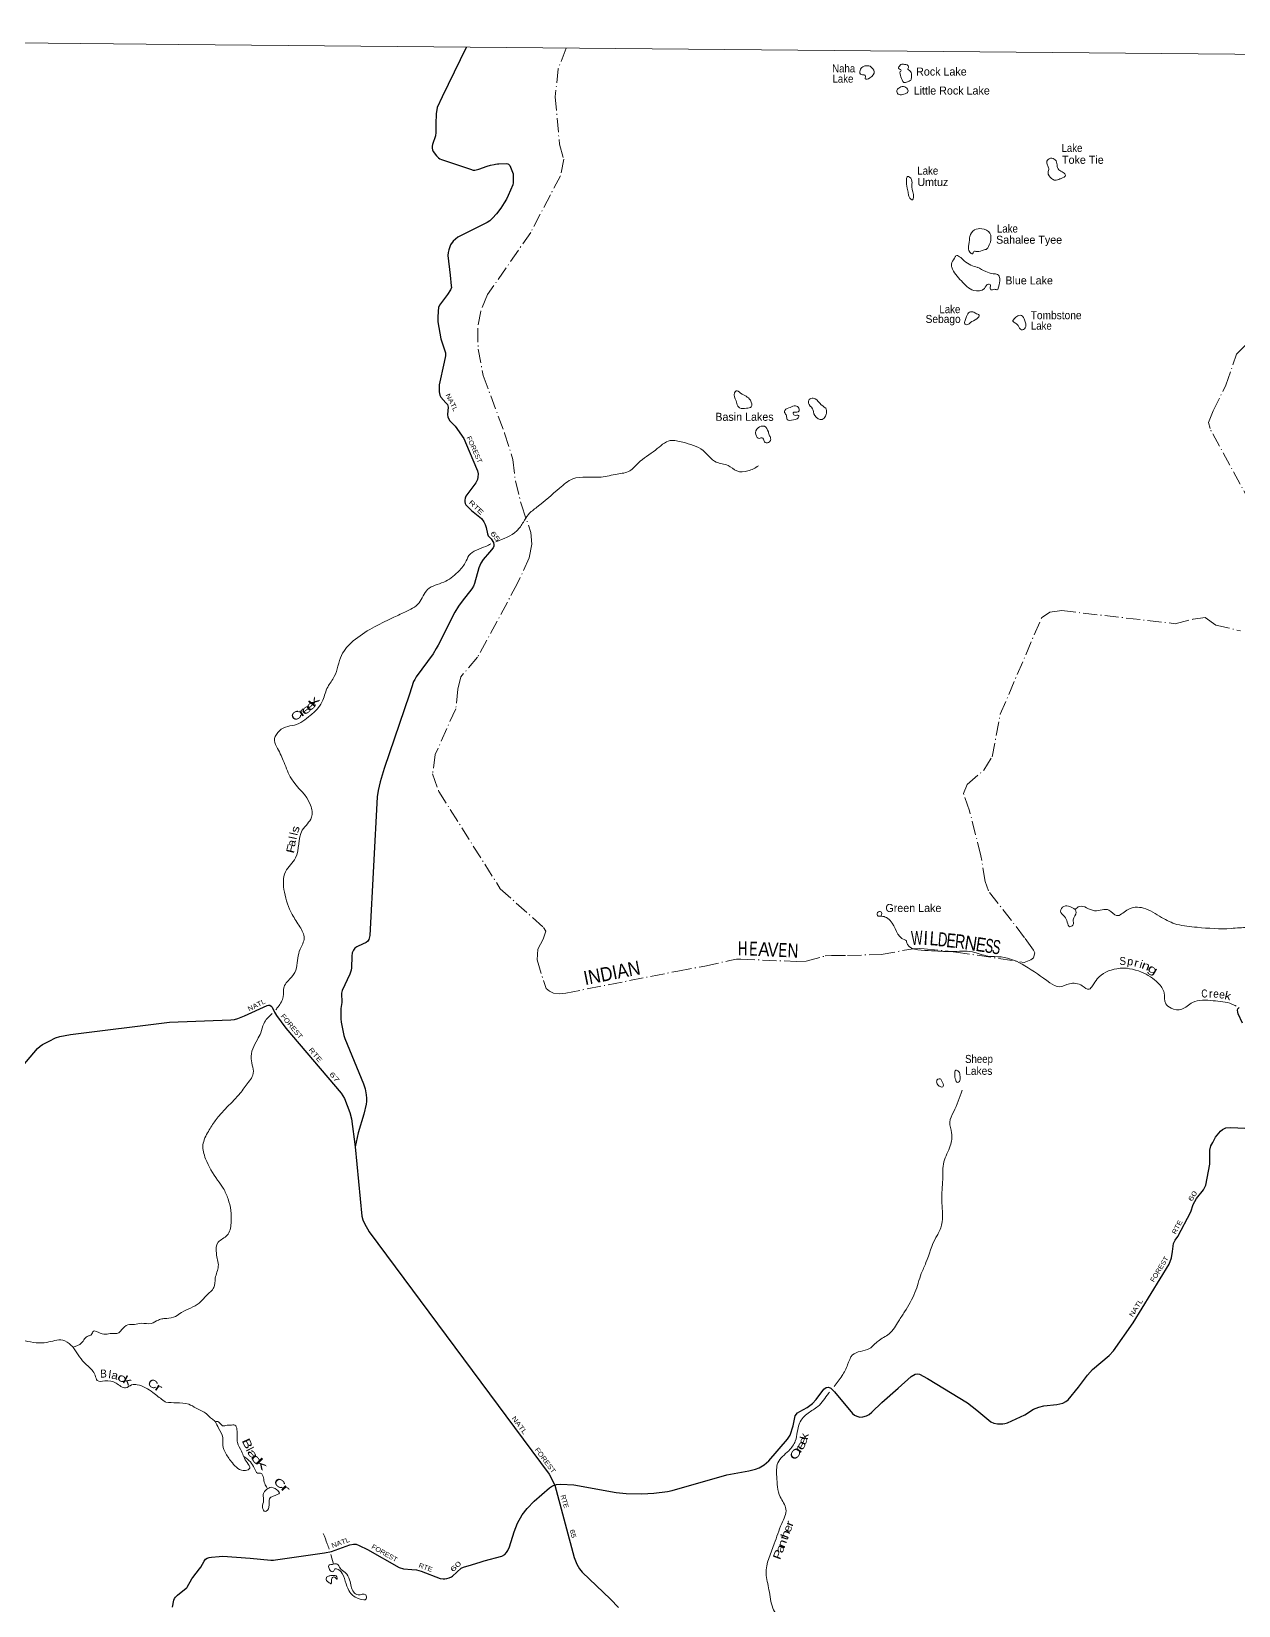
# Model space of a CAD drawing. Header units: feet. Extents: x -256679 to 5, y -731788 to -547785.
# Drawn here: x -226521 to -196363, y -587119 to -547785 of the extents above; entities that cross this region are included whole.
import ezdxf
from ezdxf.enums import TextEntityAlignment as Align

# ---------------------------------------------------------------- set-up
doc = ezdxf.new("R2010")
doc.units = ezdxf.units.FT
doc.header["$LTSCALE"] = 70
doc.linetypes.add('DOT_DASHED', pattern=[7.7, 5, -1.2, 0.3, -1.2])
for name, color, linetype, lineweight in [('29', 7, 'Continuous', 25), ('39', 7, 'Continuous', 13), ('4', 7, 'Continuous', 13), ('44', 7, 'DOT_DASHED', 13)]:
    doc.layers.add(name, color=color, linetype=linetype, lineweight=lineweight)
doc.layers.add('30', color=7, linetype='Continuous')
doc.layers.add('41', color=7, linetype='Continuous')

msp = doc.modelspace()

# ---------------------------------------------------------------- linework, layer by layer
at = {"layer": '29'}
for points in [[(-215661.8, -548181.46), (-216258.59, -549418.31), (-216381.29, -549686.32), (-216395.95, -549741.35), (-216410.83, -549833.33), (-216416.43, -550097.23), (-216414.28, -550313.59), (-216428.23, -550395.09), (-216503.37, -550606.6), (-216510.51, -550654.73), (-216510.51, -550700.58), (-216501.35, -550746.43), (-216482.5, -550784.68), (-216404.2, -550889.49), (-216349.21, -550942.68), (-216316.22, -550966.52), (-216278.13, -550985.82), (-215552.79, -551228.8), (-215488.63, -551247.14), (-215447.34, -551248.57), (-215407.98, -551245.31), (-215345.66, -551228.8), (-215139.35, -551152.39), (-215054.22, -551129.76), (-215055.14, -551135.28)], [(-215054.22, -551129.76), (-214963.5, -551105.93), (-214924.08, -551098.58), (-214875.51, -551094.93), (-214845.55, -551092.11), (-214649.14, -551087.58), (-214621.64, -551093.08), (-214602.07, -551099.52), (-214583.15, -551115.09), (-214570.32, -551133.43), (-214489.77, -551342.11), (-214484.17, -551395.71), (-214482.34, -551531.43), (-214482.34, -551566.28), (-214495.42, -551614.01), (-214607.9, -551881.75), (-214655.32, -551975), (-214707.8, -552068.82), (-214795.78, -552200.88), (-214901.07, -552339.48), (-214999.24, -552450.32), (-215066.14, -552514.51), (-215131.97, -552560.09), (-215865.31, -552925.35), (-215926.94, -552971.37), (-215986.29, -553024.39), (-216051.61, -553120.61), (-216096.27, -553244.49), (-216110.93, -553310.51), (-216117.1, -553384.17), (-216060.23, -553878.38), (-216031.9, -554142.48), (-216030.28, -554179.88), (-216052.28, -554238.57), (-216129.05, -554361.86), (-216330.28, -554626.63), (-216352.89, -554682.42), (-216363.12, -554774.4), (-216371.21, -554931.86), (-216364.77, -555044.32), (-216289.47, -555462.66), (-216203.32, -555739.09), (-216178.75, -555819.55), (-216180.31, -555893.19), (-216211.19, -556046.97), (-216334.55, -556615.55), (-216338.94, -556700.07), (-216334.55, -556791.63), (-216314.39, -556875.99), (-216292.37, -556920.29), (-216171.47, -557060.96), (-216131.1, -557107.09), (-216110.28, -557175.28), (-216123.77, -557360.2), (-216121.75, -557419.16), (-216066.42, -557511.46), (-215939.49, -557646.16), (-215721.79, -557953.35), (-215585.5, -558270.18)], [(-215585.5, -558270.18), (-215373.42, -558763.17), (-215361.25, -558842.15), (-215368.58, -558926.52), (-215379.58, -558977.87), (-215421.18, -559066.82), (-215668.74, -559401.3), (-215685.68, -559443.73), (-215693.02, -559495.09), (-215693.02, -559535.44), (-215683.81, -559581.17), (-215665.53, -559616.14), (-215527.16, -559752.04), (-215280.6, -559957.28), (-215217.52, -560039.77), (-215182.54, -560102.18), (-215158.47, -560176.08), (-215126.64, -560338.77), (-215109.84, -560384.31), (-215038.44, -560460.7), (-214981.15, -560559.01), (-214965.34, -560610.22), (-214968.09, -560645.07), (-214989.92, -560686.93), (-215078.42, -560796.39), (-215237.21, -560977.43), (-215292.52, -561068.75), (-215340.28, -561184.78), (-215456.48, -561582.01), (-215481.31, -561646.49), (-215517.18, -561715.62), (-215764.56, -562020.11), (-215854.32, -562147.2), (-215943.89, -562293), (-216360.15, -563122.38), (-216407.87, -563207.31), (-216489.19, -563333.58), (-216906.44, -563911.6), (-216946.76, -563977.62), (-216972.49, -564026.61), (-217072.23, -564343.95), (-217706.35, -566199.82), (-217808.21, -566537.15), (-217860.5, -566750.77), (-217880.34, -566908.64), (-218069.17, -570376.7), (-218093.28, -570473.98), (-218118.03, -570514.33), (-218160.05, -570548.13), (-218358.24, -570642.95), (-218394.81, -570661.06), (-218438.8, -570692.24), (-218476.63, -570744.24), (-218507.53, -570811.45), (-218519.45, -570891.96), (-218525.21, -571181.85), (-218535.95, -571246.13), (-218568.12, -571343.57), (-218756.82, -571752.34), (-218774.59, -571814.25), (-218776.98, -571871.56), (-218767.7, -571992.25), (-218770.56, -572049.47), (-218794.89, -572196.04), (-218795.31, -572458.47), (-218787.03, -572544), (-218713.22, -572878.35), (-218689.91, -572950.01), (-218229.49, -574078.87), (-218186.76, -574208.19), (-218161.3, -574353.19), (-218151.94, -574442.96), (-218150.1, -574521.82), (-218156.78, -574593.16), (-218214.17, -574838.77), (-218356.73, -575303.83), (-218433.19, -575656.09)], [(-223072.33, -572539.32), (-221541.34, -572486.03), (-221447.6, -572475.33), (-221364.01, -572453.32), (-221201.39, -572386.03), (-220632.88, -572123.39), (-220598.57, -572114.38), (-220563.37, -572114.38), (-220533.16, -572137.97), (-220506.19, -572167.2), (-220452.24, -572288.4), (-220400.61, -572374.09), (-220163.27, -572691.98), (-218781.86, -574313.6), (-218700.91, -574450.3), (-218632.02, -574620.4), (-218568.93, -574795.11), (-218526.27, -574954.93), (-218432.76, -575659.3), (-218263.65, -577387.86), (-218240.65, -577480.22), (-218201.06, -577572.66), (-218084.39, -577778.81), (-213588.12, -583835.43), (-213446.1, -584114.19), (-212966.07, -585920.54), (-212895.23, -586088.91), (-212827.55, -586200.24), (-212764.66, -586281.62), (-212050.18, -586957.6), (-211853.85, -587168.69)], [(-196267.65, -572564.89), (-196371.16, -572330.18), (-196382.83, -572291.04), (-196386.25, -572240.83), (-196381.69, -572208.88), (-196350.26, -572176.34)], [(-226740.88, -573629.27), (-226373.69, -573203.18), (-226304.27, -573141.44), (-226246.33, -573100.02), (-226083.19, -573014.28), (-225923.5, -572930.23), (-225815.49, -572897.15), (-225544.52, -572848.06), (-223072.33, -572539.32)], [(-204869.45, -581689.83), (-204542.75, -581398.53), (-204441.89, -581337.55), (-204387.15, -581328.42), (-204336.77, -581335.74), (-204137.83, -581446.87), (-203131.51, -582056.57), (-202901.06, -582237.86), (-202549.5, -582525.83), (-202473.6, -582560.79), (-202386.93, -582579.04), (-202254.64, -582579.04), (-202204.47, -582569.92), (-202136.05, -582556.22), (-201704.11, -582356.78), (-201483.66, -582214.09), (-201356.03, -582159.13), (-201227.66, -582131.6), (-200900.06, -582093.51), (-200753.91, -582058.71), (-200678.04, -582020.82), (-200621.62, -581981.12), (-200358.49, -581664.76), (-200135.06, -581360.13), (-200012.66, -581223.44), (-199593, -580867.42), (-199484.6, -580752.05), (-198993.29, -580055.07), (-198092.26, -578585.26), (-198041.22, -578433), (-198016.27, -578269.18), (-197991.12, -578073.37), (-197948.57, -577991.89), (-197880.25, -577896.06), (-197553.12, -577280.11), (-197498.13, -577100.47), (-197414.88, -576951.22), (-197241.54, -576727.57), (-197181.79, -576616.43), (-197082.76, -576089.13), (-197076.65, -575743.25), (-197056.8, -575632.13), (-197008.9, -575545.41), (-196935.91, -575417.6), (-196817.32, -575262.42), (-196760.3, -575221.34), (-196680.01, -575185.69), (-196559.59, -575171.13), (-195484.56, -575222.62)], [(-215206.74, -586003.49), (-214766.36, -585884.09), (-214697.31, -585847.11), (-214651.69, -585796.9), (-214617.48, -585744.41), (-214579.31, -585653.24), (-214465.25, -585279.99), (-214375.72, -585064.33), (-214263.04, -584855.27), (-214133.96, -584694.61), (-213959.55, -584515.11), (-213580.21, -584175.4), (-213499.91, -584128.64), (-213399.56, -584092.12), (-213298.23, -584089.05), (-212966.98, -584106.97), (-211916.14, -584291.03), (-211659.34, -584320.34), (-211271.61, -584329.47), (-210968.11, -584312.53), (-210628.49, -584266.51), (-210514.4, -584242.75), (-209146.81, -583849.21), (-208601.3, -583756.4), (-208432.07, -583713.29), (-208339.35, -583681.94), (-208213.12, -583603.74), (-208100.7, -583499.37), (-207629.24, -582960.17), (-207567.83, -582860.62), (-207490.54, -582625.12), (-207437.11, -582375.49), (-207380.64, -582307.47), (-207320.68, -582268.2), (-207144.41, -582167.24), (-207011.15, -582070.13), (-206913.68, -581974.63), (-206724.46, -581715.79), (-206669.04, -581668.47), (-206610.36, -581662.47), (-206550.44, -581686.72), (-206457.36, -581777.33), (-206011.54, -582319.78), (-205956.31, -582362.24), (-205898.15, -582389.63), (-205825.16, -582412.45), (-205747.62, -582407.89), (-205656.39, -582375.94), (-205591.39, -582341.7), (-205522.29, -582288.63), (-205271.31, -582048.15), (-204869.45, -581689.83)], [(-221059.98, -585936.13), (-220541.75, -585981.77), (-220471.04, -585981.77), (-220427.97, -585979.21), (-219201.8, -585806.04), (-219029.39, -585769.38), (-218567.76, -585600.64), (-218475.36, -585588.64), (-218408.1, -585586.95), (-218329.81, -585615.47), (-218124.86, -585722.64), (-217333.86, -586166.62), (-217223.55, -586203.75), (-217014.02, -586214.97), (-216905.08, -586230.52), (-216788.75, -586262.26), (-216307.52, -586440.48), (-216237.96, -586454.17), (-216191.08, -586453.68), (-216139.89, -586445.04), (-216084.01, -586426.78), (-216028.13, -586401.68), (-216003.03, -586386.79), (-215782.22, -586184.12), (-215729.35, -586157.49), (-215524.23, -586103.64), (-215286.21, -586025.04), (-215206.74, -586003.49)], [(-222998.19, -587158), (-222961.07, -586982.47), (-222946.98, -586944.35), (-222920.01, -586907.16), (-222892.64, -586875.21), (-222874.96, -586858.1), (-222656.58, -586689.23), (-222642.89, -586676.68), (-222631.86, -586660.25), (-222510.83, -586453), (-222490.65, -586421.08), (-222321.68, -586206.16), (-222292.23, -586164.34), (-222210.68, -586006.85), (-222171.35, -585963.51), (-222132.58, -585936.12), (-222084.68, -585917.86), (-222022.44, -585907.97), (-221833.8, -585890.48), (-221742.87, -585889.59), (-221059.98, -585936.13)]]:
    msp.add_lwpolyline(points, dxfattribs=at)
at = {"layer": '39'}
msp.add_line((-219044.89, -585841.11), (-218972.24, -586085.61), dxfattribs=at)
for points in [[(-205568.5, -548647.99), (-205466.27, -548789.48), (-205571.82, -548945.19), (-205688.29, -548966.32), (-205687.59, -548882.02), (-205759.69, -548871.4), (-205807.63, -548848.93), (-205808.66, -548730.5), (-205719.79, -548652.94), (-205635.47, -548639.58), (-205566.87, -548648.2)], [(-204736.9, -548604.72), (-204620.91, -548641.8), (-204605.24, -548686.08), (-204627.54, -548716.01), (-204609.71, -548742.25), (-204559.93, -548784.8), (-204535.01, -548923.5), (-204553.67, -548997.62), (-204636.23, -549041.1), (-204722.6, -549058.47), (-204766.19, -548995.89), (-204819.1, -548846.93), (-204814.6, -548786.75), (-204794.33, -548760.82), (-204816.15, -548732.54), (-204856.06, -548708.13), (-204817.3, -548628.16), (-204774.96, -548600.4), (-204736.9, -548604.72)], [(-204757.19, -549363.28), (-204863.33, -549348.37), (-204898.73, -549263.78), (-204854.09, -549199.91), (-204733.48, -549162.75), (-204629.74, -549225.82), (-204632.42, -549308.09), (-204692.86, -549343.73), (-204757.19, -549363.28)], [(-200810.97, -551463.65), (-200687.4, -551375.44), (-200740.99, -551308.76), (-200852.72, -551241.62), (-200897.84, -551120.82), (-200940.91, -550994.02), (-201064.9, -550954.87), (-201151.71, -551026.43), (-201136.48, -551124.9), (-201103.09, -551209.48), (-201121.99, -551313.7), (-201032.93, -551454.92), (-200949.12, -551503.78), (-200884.89, -551496.27), (-200826.64, -551470.32), (-200810.97, -551463.65)], [(-204644.09, -551698.57), (-204660.35, -551481.66), (-204633.69, -551409.62), (-204579.66, -551422.1), (-204520.68, -551565.09), (-204525.54, -551667.42), (-204487.62, -551932.68), (-204510.14, -551988.7), (-204591.78, -551919.79), (-204613.1, -551831.3), (-204644.09, -551698.57)], [(-202627.23, -553190.25), (-202563.89, -553046.24), (-202576.07, -552821.34), (-202775.69, -552713.33), (-202956.39, -552741.97), (-203076.08, -552911.61), (-203089.2, -553043.98), (-203110.08, -553144.17), (-203073.28, -553301.03), (-203011.47, -553343.69), (-202978.91, -553285.74), (-202900.72, -553286.38), (-202719.91, -553243.69), (-202633.35, -553202.24), (-202627.23, -553190.25)], [(-202887.42, -553679.08), (-203217.4, -553514.63), (-203424.94, -553394.52), (-203463.51, -553452.42), (-203536.88, -553596.34), (-203527.53, -553678.71), (-203287.71, -554017.87), (-202978.88, -554255.22), (-202713.81, -554207.19), (-202612.65, -554097.62), (-202570.62, -554105.99), (-202565.4, -554202.38), (-202549.67, -554240.64), (-202463.32, -554225.29), (-202389.27, -554241.94), (-202360.67, -554177.95), (-202330.82, -553961.41), (-202382.09, -553856.62), (-202494.23, -553839.65), (-202680.21, -553779.93), (-202889.91, -553677.87)], [(-203158.68, -554906.1), (-203087.63, -554800.3), (-202975.34, -554799.2), (-202933.45, -554825.63), (-202841.59, -554870.54), (-202902.53, -554966.39), (-203063.7, -555059.42), (-203134.31, -555111.03), (-203202.31, -555090.41), (-203193.59, -555006.18), (-203158.56, -554905.93)], [(-201705.87, -555012.24), (-201786.98, -554879.1), (-201853.15, -554878.57), (-201947.97, -554950.06), (-202002.7, -555021.87), (-201932.96, -555074.62), (-201871.27, -555131.33), (-201783.93, -555238.42), (-201695.33, -555192.97), (-201676.71, -555122.87), (-201705.87, -555012.24)], [(-208916.59, -557011.05), (-208957.11, -556818.03), (-208916.58, -556766.17), (-208802.74, -556821.29), (-208559.61, -557001.91), (-208536.92, -557168.69), (-208655.48, -557199.84), (-208827.85, -557192.42), (-208899.14, -557083.45), (-208916.59, -557011.05)], [(-206677.09, -557197.66), (-206825.82, -557076.21), (-206993.18, -556946.39), (-207087.72, -556983.75), (-207104.49, -557071.94), (-207011.4, -557211.19), (-206952.62, -557378.26), (-206764.99, -557480.15), (-206684.08, -557394.49), (-206655.28, -557306.41), (-206677.09, -557197.66)], [(-207708.35, -557309.7), (-207695.49, -557253.8), (-207562.53, -557178.61), (-207429.87, -557139.54), (-207346.14, -557198.43), (-207348.79, -557276.69), (-207395.06, -557294.38), (-207489.46, -557313.69), (-207455.88, -557376.18), (-207357.66, -557378.99), (-207351.87, -557407.14), (-207484.9, -557490.36), (-207637.24, -557485.11), (-207658.47, -557384.57), (-207708.35, -557309.7)], [(-208110.32, -557787.84), (-208208.05, -557651.08), (-208366.76, -557687.93), (-208424.32, -557860.08), (-208330.84, -557953.17), (-208266.54, -557935.63), (-208234.76, -557972.02), (-208187.31, -558054.7), (-208078.92, -558039.52), (-208052.32, -557975.51), (-208077.66, -557886.98), (-208110.32, -557787.84)], [(-208356.57, -558641.43), (-208620.27, -558767.75), (-208896.97, -558767.51), (-209118.41, -558631.23), (-209410.44, -558544.56), (-209583.78, -558410.67), (-209742.91, -558254.83), (-210248.51, -558050), (-210560.96, -558009.32), (-210929.84, -558245.19), (-211359.59, -558568.87), (-211571.74, -558765.86), (-211889.21, -558845.57), (-212290.84, -558920.59), (-212999.02, -558967.03), (-213325.71, -559193.2), (-213893.08, -559672.32), (-214107.16, -559859.26), (-214231.02, -560046.93), (-214395.21, -560262.38), (-214922.85, -560536.24)], [(-215042.44, -560589.19), (-215170.37, -560651.5), (-215591.34, -560882.92), (-215683.03, -561060.82), (-215871.45, -561296.14), (-216220.39, -561546.21), (-216622.88, -561725.6), (-216838.2, -562063.06), (-217193.01, -562295.02), (-217502.99, -562441.04), (-218480.19, -563015.19), (-218777.91, -563376.08), (-218954.7, -563904.54), (-219119.27, -564166.15), (-219242.3, -564496.34), (-219356.14, -564686.09), (-219554.2, -564875.17), (-219951.21, -565118.83), (-220176.18, -565167.18), (-220449.63, -565502.17), (-220373.07, -565701.51), (-220211.52, -566050.06), (-220026.41, -566459.03), (-219546.62, -567119.28), (-219523.04, -567420.55), (-219754.3, -567745.85), (-219922.41, -568436.97), (-220171.88, -568782.19), (-220202.12, -569289.76), (-220006.24, -569851.36), (-219814.29, -570160.02), (-219706.33, -570441.91), (-219808.88, -570720.07), (-219866.82, -570938.39), (-219900.92, -571182.99), (-220015.03, -571404.86), (-220211.59, -571656.17), (-220229.68, -571904.92), (-220358.06, -572154.78), (-220418.21, -572233.35)], [(-205297.23, -569891.96), (-205284.94, -569856.52), (-205284.43, -569794.3), (-205354.52, -569783.7), (-205393.02, -569833.56), (-205381.37, -569879.82), (-205351.42, -569894.12), (-205306.55, -569890.04)], [(-196424.29, -572141.12), (-196527.09, -572091.41), (-196999.58, -572005.28), (-197511.24, -572049.3), (-197783.31, -572217.7), (-198049.77, -572191.45), (-198181.21, -572081.99), (-198223.05, -571806.67), (-198371.44, -571564.6), (-198786.23, -571290.26), (-199403.1, -571204.96), (-199892.42, -571457.91), (-200012.18, -571635.57), (-200093.07, -571719.22), (-200266.83, -571635.51), (-200587.21, -571582.73), (-200836.43, -571654.97), (-201074.21, -571554.69), (-201698.32, -571132.12), (-202294.03, -570912.51), (-202622.69, -570891.78), (-203012.81, -570786.24), (-203524.04, -570778.08), (-204116.73, -570750.92), (-204654.53, -570537.92), (-204662.3, -570506.86), (-204703.32, -570484.66), (-205063.6, -570004.84), (-205193.17, -569913.47), (-205306.55, -569890.04)], [(-200447.6, -569727.2), (-200579.3, -569649.86), (-200723.66, -569648.69), (-200810.85, -569766.41), (-200713.73, -569903.68), (-200640.7, -570044.78), (-200577.45, -570155.69), (-200500.92, -570114.16), (-200491.82, -569983.77), (-200422.1, -569795.66), (-200446.11, -569726.12)], [(-195106.09, -570064.5), (-195671.68, -570237.69), (-196130.39, -570181.77), (-196547.6, -570200.47), (-197397.52, -570171.48), (-197902.19, -570097.13), (-198283.76, -569927.44), (-198736.97, -569690.92), (-199150.43, -569741.75), (-199408.21, -569878.16), (-199599.58, -569742.12), (-199958.61, -569757.27), (-200340.7, -569649.79), (-200447.6, -569727.2)], [(-220504.18, -572323.91), (-220718.47, -572579.38), (-220788.52, -572807.63), (-220878.14, -572977.52), (-221032.47, -573455.99), (-220989.73, -573865.8), (-221077.13, -574009.61), (-221283.93, -574286.93), (-221929.47, -575004.28), (-222098.08, -575269.87), (-222237.22, -575609.96), (-222171.88, -575953.72), (-221869.51, -576488.09), (-221728.83, -576691.96), (-221610.71, -576957.87), (-221540.9, -577245.46), (-221535.52, -577566.66), (-221630.23, -577866.97), (-221854.24, -578041.78), (-221902.63, -578318.39), (-221853.17, -578641.95), (-221927.79, -578938.41), (-221967.82, -579172.92), (-222147.9, -579370.17), (-222331.94, -579561.37), (-222773.01, -579798.65), (-222924.17, -579893.77), (-223142.58, -579942.6)], [(-203321.18, -573898.91), (-203358.21, -573770.15), (-203422.16, -573743.54), (-203455.08, -573845.64), (-203430.12, -573980.32), (-203386.56, -574046.91), (-203336.27, -574027.25), (-203319.73, -573967.17), (-203321.18, -573898.91)], [(-203271.89, -574244.55), (-203482.88, -574786.79), (-203577.21, -575040.94), (-203531.27, -575306.26), (-203564.01, -575629.15), (-203723.75, -576035.32), (-203753.41, -576470.64), (-203777.77, -576994.32), (-203768.19, -577534.34), (-203864.83, -577826.6), (-203921.75, -577920.48), (-204171.56, -578550.72), (-204288.09, -578822.75), (-204446.39, -579297.17), (-204704.99, -579776.8), (-204853.27, -580008.43), (-205094.54, -580331.64), (-205366.7, -580510.07), (-205582.76, -580694.99), (-206007.18, -580858.14), (-206129.49, -581102.02), (-206270.09, -581373.86), (-206466.24, -581644.64)], [(-203776.3, -574013.59), (-203814.91, -573957.13), (-203873.12, -573964.68), (-203905.77, -574034.67), (-203862.41, -574125.34), (-203814.49, -574149.82), (-203754.42, -574160.34), (-203736.02, -574116.34), (-203755.5, -574047.93), (-203776.3, -574013.59)], [(-225485.98, -580666.65), (-225270.93, -580557.09), (-225195.7, -580457.51), (-225098.65, -580382.24), (-225026.16, -580354.88), (-224975.07, -580263.09), (-224803.14, -580317.02), (-224470.21, -580318.41), (-224365.88, -580315.46), (-224268.75, -580232.16), (-224110.96, -580101.31), (-223950.42, -580092.91), (-223779.66, -580066.55), (-223526.99, -580071.14), (-223351.61, -579984.62), (-223238.97, -579953.66), (-223142.58, -579942.6)], [(-241952.63, -581535.64), (-241462.01, -581445.71), (-241118.23, -581366.93), (-240866.42, -581455.79), (-240640.65, -581540.37), (-240509.82, -581495.55), (-240383.89, -581536.97), (-240163, -581511.12), (-239932.14, -581686.07), (-239585.5, -581914.37), (-239165.21, -582002.94), (-238681.42, -581961.72), (-238391.47, -581657.62), (-238073.14, -581323.7), (-237769.63, -581260.57), (-237425.25, -581318.27), (-236816.78, -581246.2), (-236495.72, -581036.74), (-236151.64, -580735.2), (-235836.06, -580668.17), (-235382.41, -580632.66), (-235045.07, -580790.63), (-234779.01, -580662.89), (-234572.65, -580490.4), (-234028.61, -580441.75), (-233532.78, -580595.32), (-233226.68, -580670.68), (-232778.42, -580769.58), (-232685.74, -580923.04), (-232403.17, -581140.66), (-232056.75, -581585.71), (-231642.59, -581878.92), (-231449.56, -581832.72), (-231327.31, -581841.99), (-231201.05, -582045.98), (-231085.89, -582354.2), (-230764.39, -582491.94), (-230248.26, -582232.29), (-229837.06, -581644.45), (-229641.31, -581333.37), (-229317.6, -581256.39), (-229023.39, -581122.92), (-228521.11, -580845.07), (-228332.06, -580794.82), (-228082.99, -580759.23), (-227967.64, -580854.73), (-227901.69, -580877.47), (-227773.59, -580902.86), (-227517.46, -580767), (-227100.97, -580444.12), (-226678.37, -580502.61), (-226139.26, -580544.23), (-225741.58, -580490.08), (-225534.23, -580610.6), (-225245.46, -581004.89), (-225116.4, -581132.64), (-224930.26, -581365.33), (-224877.46, -581496.31), (-224691.03, -581506.24), (-224406.79, -581561.31), (-224169.33, -581680.13), (-224018.16, -581607.42), (-223877.71, -581602.83), (-223486.58, -581795.46), (-223237.86, -581988.65), (-223163.78, -582040.4)], [(-223163.78, -582040.4), (-222899.86, -582053.71), (-222593.37, -582088.32), (-222407.68, -582184.16), (-222152.24, -582330.76), (-222048.79, -582429.95), (-221957.08, -582492.92), (-221921.27, -582527.33)], [(-206581.94, -581785.11), (-206608.6, -581818.72), (-206873.94, -582143.73), (-207115.93, -582310.37), (-207330.54, -582561.54), (-207436.48, -583008.28), (-207600.88, -583249.82), (-207874.08, -583554.7), (-207900.93, -583893.7), (-207812.9, -584404.24), (-207671.06, -584710.49), (-207776.29, -585070.93), (-207962.91, -585575.23), (-208165.53, -586318.26), (-208094.7, -586726.29), (-207998.21, -587182.71), (-207804.32, -587499.42), (-207560.35, -588065.42), (-207590.85, -588360.23), (-207648.24, -588755.18), (-207525.95, -589243.93), (-207477.11, -589643.76), (-207420.2, -590037.63), (-207305.04, -590175.05), (-207019.14, -590275.73), (-206985.66, -590836.01), (-207056.9, -591208.77), (-207126.1, -591332.65), (-207298.39, -591558.07), (-207325.51, -591929.18), (-207412.34, -592247.62), (-207763.65, -592541.83), (-208206.54, -592757.02), (-208590.51, -592878.35), (-208776.29, -593037.41), (-208941.31, -593353.21), (-209354.85, -593656.95), (-209632.68, -593793.2), (-209713.78, -593911.41)], [(-221921.27, -582527.33), (-221848.39, -582686.49), (-221740.04, -582920.21), (-221741.64, -583114.89), (-221667.14, -583320.23), (-221502.65, -583554.4), (-221177.39, -583745.72), (-221064.6, -583684.42), (-221133.65, -583547.37), (-221275.7, -583265.2), (-221374.16, -583047.63), (-221387.53, -582724.36), (-221438.75, -582613.55), (-221549.03, -582612.65), (-221633.25, -582613.97), (-221747.63, -582625.09), (-221815.27, -582560.31), (-221889.12, -582519.56), (-221921.27, -582527.33)], [(-221211.5, -583392.74), (-221051.32, -583531.98), (-220950.39, -583693.37), (-220873.14, -583808.41), (-220800.99, -583813.01), (-220745.25, -583861.64), (-220712.29, -583998.39), (-220663.26, -584131.27), (-220621.73, -584201.86)], [(-220621.73, -584201.86), (-220718.78, -584299.42), (-220731.59, -584393.65), (-220720.44, -584500.13), (-220747.87, -584666.5), (-220682.57, -584771.41), (-220587.43, -584661.78), (-220573.66, -584451.14), (-220484.9, -584385.62), (-220327.8, -584300.59), (-220391.38, -584229.82), (-220565.31, -584168.19), (-220621.73, -584201.86)], [(-219229.42, -585323.15), (-219131.24, -585574.84), (-219084.08, -585711.08)], [(-218981.05, -586085.89), (-218880.77, -586082.69), (-218811.44, -586185.62), (-218682, -586293.06), (-218573.26, -586480.61), (-218469.51, -586786.55), (-218361.78, -586851.65), (-218171.31, -586853.2), (-218156.08, -586951.67), (-218312.53, -586958.43), (-218565.77, -586787.77), (-218662.29, -586578.24), (-218756.38, -586316.54), (-218901.8, -586200.95), (-218937.92, -586204.67), (-218978.55, -586268.57), (-219042.62, -586258.01), (-219092, -586167.29), (-219095.6, -586117.08), (-219023.22, -586093.58), (-218981.05, -586085.89)], [(-219086, -586379.84), (-219146.17, -586413.73), (-219148.8, -586489.98), (-219099.06, -586536.55), (-219033.22, -586577.23), (-219009.95, -586428.89), (-218945.62, -586409.34), (-218883.9, -586462.03), (-218889.43, -586403.77), (-218993.39, -586366.8), (-219086, -586379.84)]]:
    msp.add_spline(points, degree=3, dxfattribs=at)
at = {"layer": '4'}
msp.add_lwpolyline([(-254669.8, -547785.08), (-222837.12, -548113.49), (-191004.03, -548398.11), (-159170.57, -548638.96), (-127336.83, -548836.01), (-95502.83, -548989.26), (-63668.65, -549098.74), (-31834.36, -549164.42), (0, -549186.32), (0, -731787.88), (-32085.53, -731765.81), (-64171, -731699.6), (-224595.32, -730706.58), (-256679.15, -730375.58)], close=True, dxfattribs=at)
msp.add_lwpolyline([(-254669.8, -547785.08), (-222837.12, -548113.49), (-191004.03, -548398.11), (-159170.57, -548638.96), (-127336.83, -548836.01), (-95502.83, -548989.26), (-63668.65, -549098.74), (-31834.36, -549164.42), (0, -549186.32), (0, -731787.88), (-32085.53, -731765.81), (-64171, -731699.6), (-224595.32, -730706.58), (-256679.15, -730375.58)], close=True, dxfattribs=at)
at = {"layer": '44'}
for points in [[(-213165.14, -548204.59), (-213360.6, -548719.65), (-213434.95, -549414.65), (-213330.86, -550596.92), (-213221.47, -550974.4), (-213306.53, -551393.94), (-214048.85, -552805.67), (-215126.67, -554360.96), (-215295.73, -554774.68), (-215372.46, -555198.56), (-215363.13, -555724.22), (-215234.82, -556385.66), (-214698.91, -557822.45), (-214494.83, -558481.21), (-214430.92, -559012.1), (-214280.2, -559611.43), (-214043.32, -560308.36), (-214020.57, -560594.4), (-214082.55, -560937.33), (-214374.25, -561569.68), (-215374.57, -563422.58), (-215797.67, -563910.57), (-215867.61, -564217.81), (-215920.69, -564713.05), (-216433.95, -565849.85), (-216499.46, -566336.5), (-216345.12, -566773.25), (-214809.17, -569205.53), (-213728.59, -570173.4), (-213667.56, -570266.35), (-213735.18, -570469.37), (-213871.18, -570721.1), (-213889.73, -570987.64), (-213665.74, -571696.84), (-213579, -571766.21), (-213474.92, -571817.35), (-213320.98, -571830.76), (-213167.79, -571815.03), (-210370.83, -571265.16), (-209699.22, -571140.71), (-209073.49, -570998.67), (-208906.03, -570968.05), (-208795.58, -570966.77), (-207406.23, -571026.36), (-207164.18, -571019.43), (-206690.1, -570886.93), (-206532.91, -570877.4), (-206130.32, -570872.88), (-205292.75, -570851.77), (-204490.24, -570704.86), (-204331.06, -570697.43), (-204220.62, -570708.58), (-203427.84, -570788.25), (-201717.33, -571046.99), (-201551.07, -570986.64), (-201487.59, -570930.55), (-201451.83, -570807.89), (-201487.52, -570738.71), (-201707.81, -570429.95), (-202611.45, -569261.2), (-202692.33, -569030.33), (-202798, -568381.76), (-203084.29, -567258.47), (-203234.51, -566825.97), (-203145.32, -566598.35), (-202725.19, -566243.76), (-202520.05, -565909.98), (-202315.51, -564846.36), (-201286.03, -562439.36), (-201076.66, -562293.33), (-200777.2, -562257.5), (-197945.05, -562584.11), (-197492.37, -562467.87), (-197192.91, -562432.04), (-196927.89, -562620.74), (-196316.87, -562762)], [(-196065.02, -559572.4), (-197075.2, -557709.26), (-197113.81, -557554.2), (-196993.8, -557264.63), (-196680.88, -556624.35), (-196411.26, -555849.77), (-196019.63, -555452.91)]]:
    msp.add_lwpolyline(points, dxfattribs=at)

# ---------------------------------------------------------------- texts
at = {"layer": '30'}
for s, rotation, width, p in [('NATL', 296.43, 1.15, (-216178.01, -556869.15)), ('FOREST', 294.276, 1.1, (-215655.42, -557930.45)), ('RTE', 315.516, 1.35, (-215605.36, -559567.25)), ('65', 308.066, 1.55, (-215064.03, -560329.63)), ('NATL', 26.479, 1.15, (-221082.29, -572273.42)), ('FOREST', 309.745, 1.15, (-220302.54, -572395.98)), ('RTE', 310.427, 1.3, (-219604.81, -573239.61)), ('67', 310.427, 1.6, (-219088.71, -573845.45)), ('60', 57.848, 1.5, (-197530.54, -577031.51)), ('RTE', 61.514, 1.15, (-197932.27, -577854.19)), ('FOREST', 58.491, 1.1, (-198477.27, -579051.28)), ('NATL', 57.82, 1.2, (-199004.23, -579920.94)), ('NATL', 306.589, 1.25, (-214530.23, -582441.9)), ('FOREST', 306.589, 1.15, (-213953.25, -583226.33)), ('RTE', 285.882, 1.05, (-213302.44, -584370.65)), ('65', 284.882, 1.2, (-213075.85, -585234.9)), ('NATL', 20.079, 1.15, (-219000.77, -585684.39)), ('FOREST', 330.395, 1.1, (-218040.64, -585684.74)), ('RTE', 339.678, 1.1, (-216860.16, -586161.14)), ('60', 42.547, 1.7, (-215992.47, -586288.91))]:
    msp.add_text(s, height=120, rotation=rotation, dxfattribs=dict(at, width=width)).set_placement(p)
at = {"layer": '41'}
for s, width, p in [('Naha', 0.9, (-206516.58, -548806.93)), ('Lake', 0.9, (-206507.71, -549064.31)), ('Lake', 0.9, (-200785.77, -550794.98)), ('Lake', 0.9, (-204387.48, -551362.99)), ('Lake', 0.9, (-202398.12, -552809.65)), ('Sebago', 0.95, (-204181.23, -555068.4)), ('Lake', 0.9, (-203835.27, -554824.34)), ('Tombstone', 0.95, (-201555.35, -554975.21)), ('Lake', 0.9, (-201550.93, -555237.04)), ('Sheep', 0.9, (-203195.4, -573559.95)), ('Lakes', 0.95, (-203190.96, -573857.28))]:
    msp.add_text(s, height=200, dxfattribs=dict(at, width=width)).set_placement(p)
for s, p in [('Rock Lake', (-204418.54, -548886.81)), ('Little Rock Lake', (-204480.63, -549361.62)), ('Toke Tie', (-200772.47, -551092.3)), ('Umtuz', (-204387.49, -551647.01)), ('Sahalee Tyee', (-202420.3, -553089.22)), ('Blue Lake', (-202189.63, -554105.43)), ('Basin Lakes', (-209435.22, -557513.53)), ('Green Lake', (-205184.77, -569787.97))]:
    msp.add_text(s, height=200, dxfattribs=at).set_placement(p)
for s, rotation, width, p in [('k', 52.756, 1.95, (-219385.96, -564587.63)), ('C', 31.785, 1.35, (-219852.15, -564962.05)), ('r', 36.142, 1.9, (-219709.39, -564870.49)), ('e', 37.559, 1.75, (-219600.18, -564801.55)), ('e', 41.993, 1.9, (-219476.43, -564698.14)), ('s', 75.307, 1.25, (-219836.96, -567745.91)), ('F', 76.873, 1.35, (-219944.72, -568230.13)), ('a', 77.882, 1.1, (-219925.54, -568087.13)), ('S', 0.778, 0.9, (-199254.66, -571112.01)), ('r', 346.327, 1.15, (-198935.94, -571153.55)), ('n', 338.876, 1.35, (-198710.27, -571224.12)), ('g', 330.35, 1.6, (-198552.87, -571306.69)), ('C', 2.575, 0.8, (-197209.57, -571924.74)), ('e', 352.905, 0.9, (-196935.84, -571927.56)), ('e', 350.905, 0.95, (-196789.08, -571947.2)), ('k', 347.764, 1.15, (-196650.11, -571978.41)), ('B', 359.55, 0.95, (-224724.26, -581421.66)), ('a', 347.921, 1.1, (-224458.72, -581461.71)), ('c', 334.184, 1.55, (-224304.37, -581515.99)), ('k', 333.372, 1.55, (-224169.01, -581585.57)), ('C', 332.641, 1.25, (-223531.09, -581668.15)), ('r', 326.806, 1.75, (-223397.49, -581754.49)), ('k', 78.592, 1.15, (-207114, -582910.24)), ('e', 68.811, 1.25, (-207152.02, -583034.22)), ('B', 295.461, 1.45, (-221216.62, -583115.33)), ('l', 296.721, 1.1, (-221155.46, -583254.99)), ('a', 306.722, 1.8, (-221068.89, -583392.45)), ('C', 53.875, 1.5, (-207356.4, -583391.16)), ('r', 56.957, 1.75, (-207274.82, -583263.75)), ('e', 60.562, 1.45, (-207208.65, -583162.27)), ('c', 307.028, 1.95, (-220977.38, -583519.76)), ('k', 313.74, 2.25, (-220846.21, -583646.61)), ('C', 324.731, 1.45, (-220376.18, -584145.57)), ('r', 316.543, 2.2, (-220242.02, -584260.91)), ('h', 69.606, 1.3, (-207590.25, -585367.21)), ('e', 69.606, 1.2, (-207535.25, -585226.95)), ('r', 70.539, 1.35, (-207488.58, -585100.81)), ('a', 69.532, 1.3, (-207724.33, -585732.26)), ('n', 69.779, 1.3, (-207674.68, -585600.9)), ('t', 69.779, 1.1, (-207622.8, -585461.98)), ('P', 69.532, 1.35, (-207777.17, -585878.31))]:
    msp.add_text(s, height=200, rotation=rotation, dxfattribs=dict(at, width=width)).set_placement(p, align=Align.CENTER)
for s, rotation, p in [('l', 77.882, (-219893.04, -567956.2)), ('l', 77.035, (-219872.33, -567857.49)), ('p', 351.643, (-199081.08, -571119.59)), ('i', 342.373, (-198826.1, -571189.66)), ('r', 359.321, (-197057.76, -571925.54)), ('l', 352.121, (-224576.88, -581440.77))]:
    msp.add_text(s, height=200, rotation=rotation, dxfattribs=at).set_placement(p, align=Align.CENTER)
at = {"layer": '44'}
for s, rotation, width, p in [('W', 2.444, 0.65, (-204390.99, -570611.01)), ('I', 357.374, 0.9, (-204185.57, -570611.33)), ('L', 355.374, 0.85, (-203982.44, -570622.4)), ('D', 355.21, 0.7, (-203767.61, -570648.77)), ('E', 354.261, 0.75, (-203558.36, -570675.51)), ('R', 354.261, 0.75, (-203333.66, -570699.05)), ('H', 359.789, 0.7, (-208753.69, -570874.94)), ('E', 358.548, 0.65, (-208486.67, -570880.72)), ('A', 357.544, 0.9, (-208227.52, -570893.99)), ('V', 357.544, 0.85, (-207999.81, -570903.03)), ('E', 357.544, 0.7, (-207753.88, -570913.67)), ('N', 357.544, 0.8, (-207502.21, -570928.28)), ('N', 351.398, 0.9, (-203074.67, -570740.15)), ('E', 351.398, 0.8, (-202820.92, -570776.59)), ('S', 351.398, 0.65, (-202614.76, -570808.63)), ('S', 351.398, 0.65, (-202437.35, -570836.47))]:
    msp.add_text(s, height=350, rotation=rotation, dxfattribs=dict(at, width=width)).set_placement(p, align=Align.CENTER)
at = {"layer": '44', "width": 0.9}
msp.add_text('INDIAN', height=350, rotation=11.122, dxfattribs=at).set_placement((-212686.6, -571617.12))

doc.saveas('drawing.dxf')
